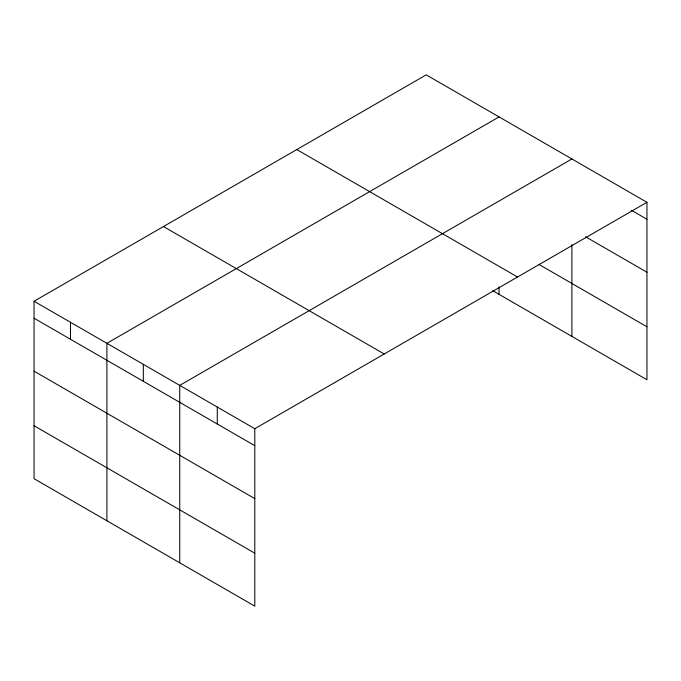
<?xml version="1.0" encoding="UTF-8"?>
<svg xmlns="http://www.w3.org/2000/svg" width="681" height="681" viewBox="0 0 681 681"><rect width="100%" height="100%" fill="white"/><g stroke="black" fill="none" stroke-linecap="round" stroke-linejoin="round"><path stroke-width="1.02" d="M34.05 301.257L254.796 428.707L254.796 606.15L34.05 478.7L34.05 301.257L426.204 74.85L646.95 202.3L646.95 379.743L492.678 290.668M499.045 116.911L106.9 343.318L106.9 520.761M571.895 158.971L179.741 385.378L179.741 562.812M254.796 428.707L646.95 202.3M631.389 210.276L646.95 219.256M585.626 236.809L646.95 272.221M539.114 264.526L646.95 326.778M296.788 149.565L517.543 277.014M163.457 226.543L384.212 353.992M34.05 318.223L254.796 445.663M34.05 371.179L254.796 498.628M34.05 425.744L254.796 553.185M571.895 244.624L571.895 336.405M499.045 286.939L499.045 294.354M217.273 407.042L217.273 423.999M143.316 364.344L143.316 381.309M70.475 322.292L70.475 339.249"/></g></svg>
